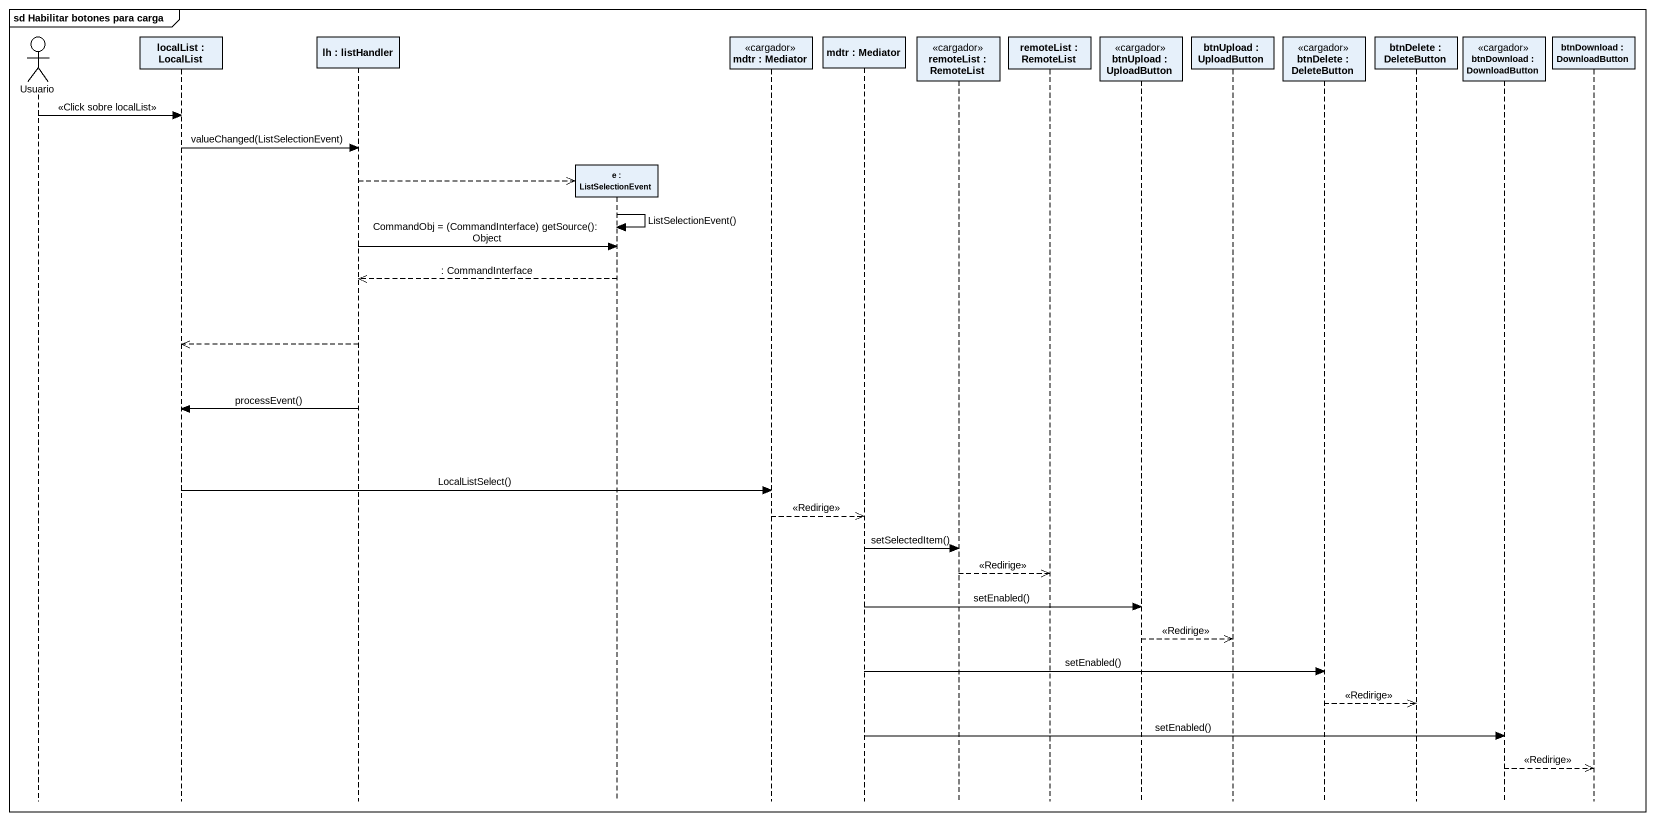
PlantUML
@startuml
mainframe sd Habilitar botones para carga
hide footbox
actor Usuario
participant "localList : LocalList" as localList
participant "lh : listHandler" as lh
participant "e : ListSelectionEvent" as e
participant "mdtr : Mediator" as mdtr <<cargador>>
participant "mdtr : Mediator" as mdtr_2
participant "remoteList : RemoteList" as remoteList <<cargador>>
participant "remoteList : RemoteList" as remoteList_2
participant "btnUpload : UploadButton" as btnUpload <<cargador>>
participant "btnUpload : UploadButton" as btnUpload_2
participant "btnDelete : DeleteButton" as btnDelete <<cargador>>
participant "btnDelete : DeleteButton" as btnDelete_2
participant "btnDownload : DownloadButton" as btnDownload <<cargador>>
participant "btnDownload : DownloadButton" as btnDownload_2

Usuario -> localList : <<Click sobre localList>>
localList -> lh : valueChanged(ListSelectionEvent)
lh -->> e **
e -> e : ListSelectionEvent()
lh -> e : CommandObj = (CommandInterface) getSource(): Object
e -->> lh : : CommandInterface
lh -->> localList
lh -> localList : processEvent()
localList -> mdtr : LocalListSelect()
mdtr -->> mdtr_2 : <<Redirige>>
mdtr_2 -> remoteList : setSelectedItem()
remoteList -->> remoteList_2 : <<Redirige>>
mdtr_2 -> btnUpload : setEnabled()
btnUpload -->> btnUpload_2 : <<Redirige>>
mdtr_2 -> btnDelete : setEnabled()
btnDelete -->> btnDelete_2 : <<Redirige>>
mdtr_2 -> btnDownload : setEnabled()
btnDownload -->> btnDownload_2 : <<Redirige>>
@enduml
